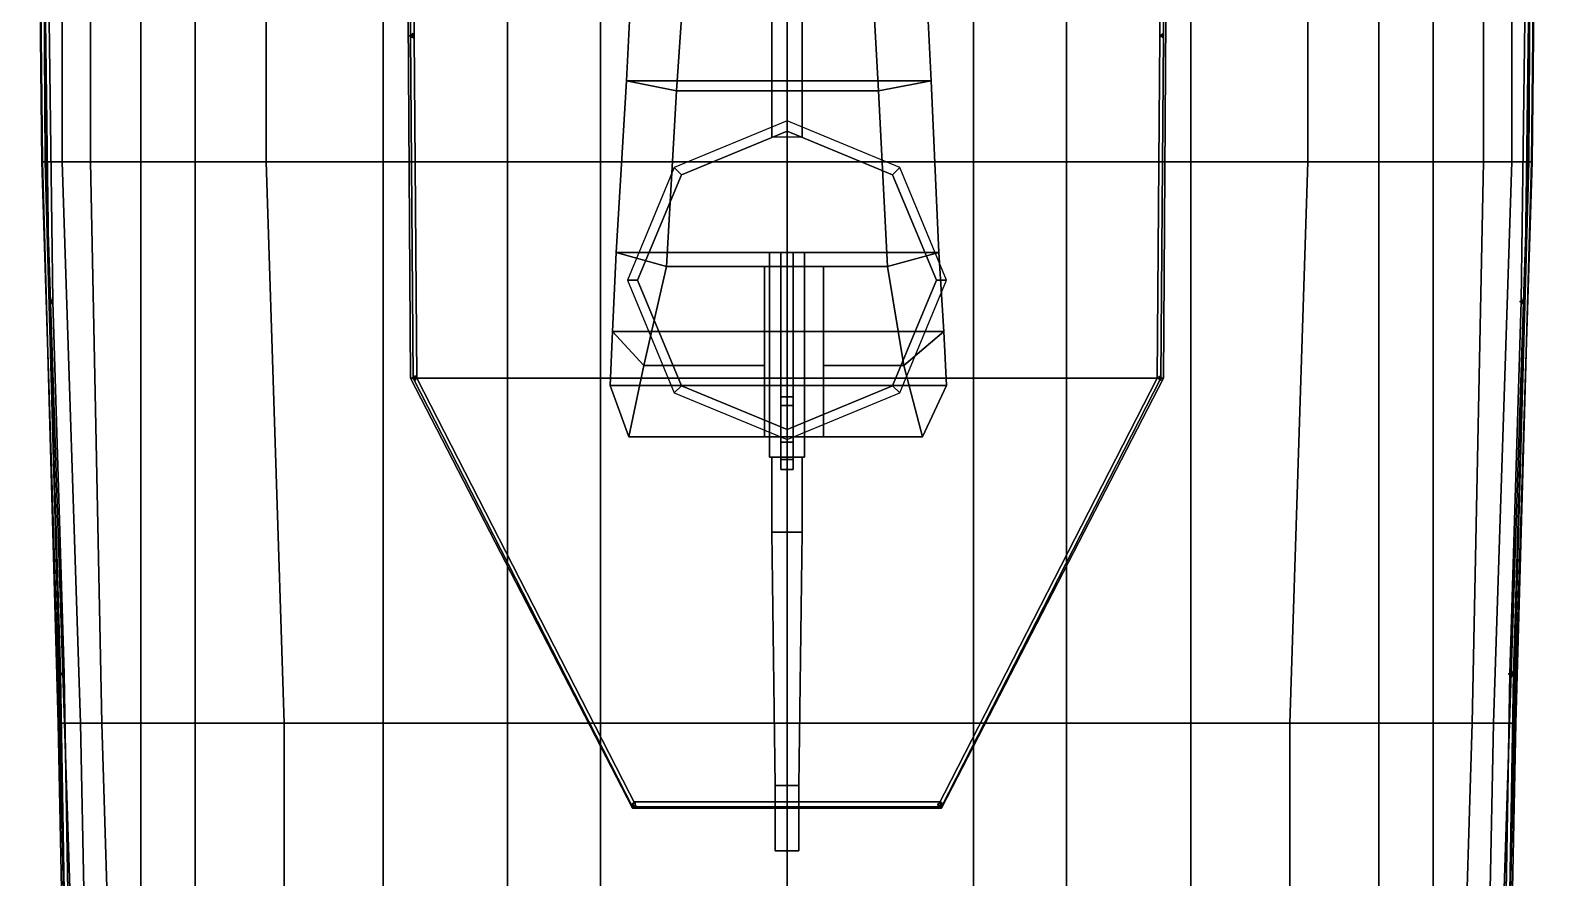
# Model space of a CAD drawing. Header units: millimetres. Extents: x -6 to 6, y -93 to 86.
# Drawn here: x -6.03 to 6.03, y -36.36 to -29.61 of the extents above; entities that cross this region are included whole.
import ezdxf

# ---------------------------------------------------------------- set-up
doc = ezdxf.new("R2010")
doc.units = ezdxf.units.MM
for name, color, linetype in [('gun', 1, 'Continuous'), ('railings', 6, 'Continuous'), ('sleeve', 5, 'Continuous'), ('turret', 2, 'Continuous')]:
    doc.layers.add(name, color=color, linetype=linetype)

msp = doc.modelspace()

# ---------------------------------------------------------------- linework, layer by layer
for points in [[(-6.025, -21.917, 1.911), (-6.03, -21.917, 0.923), (-5.937, -30.655, 1.388), (-5.932, -30.655, 2.32)], [(-6.03, -21.917, 0.923), (-5.947, -21.917, 0.058), (-5.906, -30.655, 0.762), (-5.937, -30.655, 1.388)], [(-5.963, -21.917, 2.946), (-6.025, -21.917, 1.911), (-5.932, -30.655, 2.32), (-5.911, -30.655, 2.874)], [(5.963, -21.917, 2.946), (-5.963, -21.917, 2.946), (-5.911, -30.655, 2.874), (5.911, -30.655, 2.874)], [(-5.947, -21.917, 0.058), (-5.776, -21.917, -0.754), (-5.776, -30.655, -0.18), (-5.906, -30.655, 0.762)], [(-5.776, -21.917, -0.754), (-5.549, -21.917, -1.432), (-5.549, -30.655, -0.982), (-5.776, -30.655, -0.18)], [(-5.549, -21.917, -1.432), (-5.15, -21.917, -2.023), (-5.15, -30.655, -1.567), (-5.549, -30.655, -0.982)], [(-5.15, -21.917, -2.023), (-4.715, -21.917, -2.426), (-4.715, -30.655, -1.997), (-5.15, -30.655, -1.567)], [(-4.715, -21.917, -2.426), (-4.151, -21.917, -2.758), (-4.151, -30.655, -2.338), (-4.715, -30.655, -1.997)], [(-4.151, -21.917, -2.758), (-3.219, -21.917, -3.166), (-3.219, -30.655, -2.752), (-4.151, -30.655, -2.338)], [(-3.219, -21.917, -3.166), (-2.226, -21.917, -3.399), (-2.226, -30.655, -3.011), (-3.219, -30.655, -2.752)], [(-2.226, -21.917, -3.399), (-1.486, -21.917, -3.544), (-1.486, -30.655, -3.172), (-2.226, -30.655, -3.011)], [(0, -30.655, -3.379), (-1.486, -30.655, -3.172), (-1.486, -21.917, -3.544), (0, -21.917, -3.741)], [(0, -21.917, -3.741), (1.486, -21.917, -3.544), (1.486, -30.655, -3.172), (0, -30.655, -3.379)], [(2.226, -30.655, -3.011), (1.486, -30.655, -3.172), (1.486, -21.917, -3.544), (2.226, -21.917, -3.399)], [(3.219, -30.655, -2.752), (2.226, -30.655, -3.011), (2.226, -21.917, -3.399), (3.219, -21.917, -3.166)], [(4.151, -30.655, -2.338), (3.219, -30.655, -2.752), (3.219, -21.917, -3.166), (4.151, -21.917, -2.758)], [(4.715, -30.655, -1.997), (4.151, -30.655, -2.338), (4.151, -21.917, -2.758), (4.715, -21.917, -2.426)], [(5.15, -30.655, -1.567), (4.715, -30.655, -1.997), (4.715, -21.917, -2.426), (5.15, -21.917, -2.023)], [(5.549, -30.655, -0.982), (5.15, -30.655, -1.567), (5.15, -21.917, -2.023), (5.549, -21.917, -1.432)], [(5.776, -30.655, -0.18), (5.549, -30.655, -0.982), (5.549, -21.917, -1.432), (5.776, -21.917, -0.754)], [(5.906, -30.655, 0.762), (5.776, -30.655, -0.18), (5.776, -21.917, -0.754), (5.947, -21.917, 0.058)], [(5.937, -30.655, 1.388), (5.906, -30.655, 0.762), (5.947, -21.917, 0.058), (6.03, -21.917, 0.923)], [(5.911, -30.655, 2.874), (5.932, -30.655, 2.32), (6.025, -21.917, 1.911), (5.963, -21.917, 2.946)], [(5.932, -30.655, 2.32), (5.937, -30.655, 1.388), (6.03, -21.917, 0.923), (6.025, -21.917, 1.911)], [(-3.04, -26.22, 5.08), (-3.04, -26.22, 2.9), (-3, -32.38, 2.84), (-3, -32.38, 5.11)], [(3, -32.38, 5.11), (3.04, -26.22, 5.08), (-3.04, -26.22, 5.08), (-3, -32.38, 5.11)], [(3, -32.38, 2.84), (3.04, -26.22, 2.9), (3.04, -26.22, 5.08), (3, -32.38, 5.11)], [(-2.98, -29.633, 5.09), (-3.01, -29.65, 5.09), (-3.01, -29.65, 6.09), (-2.98, -29.633, 6.09)], [(-3.01, -29.65, 5.09), (-2.98, -29.667, 5.09), (-2.98, -29.667, 6.09), (-3.01, -29.65, 6.09)], [(-2.98, -29.667, 5.09), (-2.98, -29.633, 5.09), (-2.98, -29.633, 6.09), (-2.98, -29.667, 6.09)], [(3, -29.633, 5.09), (2.97, -29.65, 5.09), (2.97, -29.65, 6.09), (3, -29.633, 6.09)], [(2.97, -29.65, 5.09), (3, -29.667, 5.09), (3, -29.667, 6.09), (2.97, -29.65, 6.09)], [(3, -29.667, 5.09), (3, -29.633, 5.09), (3, -29.633, 6.09), (3, -29.667, 6.09)], [(-5.937, -30.655, 1.388), (-5.906, -30.655, 0.762), (-5.756, -35.132, 0.782), (-5.797, -35.132, 1.408)], [(-5.932, -30.655, 2.32), (-5.937, -30.655, 1.388), (-5.797, -35.132, 1.408), (-5.807, -35.132, 2.34)], [(-5.911, -30.655, 2.874), (-5.932, -30.655, 2.32), (-5.807, -35.132, 2.34), (-5.787, -35.132, 2.806)], [(5.911, -30.655, 2.874), (-5.911, -30.655, 2.874), (-5.787, -35.132, 2.806), (5.787, -35.132, 2.806)], [(-5.906, -30.655, 0.762), (-5.776, -30.655, -0.18), (-5.631, -35.132, -0.16), (-5.756, -35.132, 0.782)], [(-5.776, -30.655, -0.18), (-5.549, -30.655, -0.982), (-5.461, -35.132, -0.615), (-5.631, -35.132, -0.16)], [(-5.549, -30.655, -0.982), (-5.15, -30.655, -1.567), (-5.15, -35.132, -1.128), (-5.461, -35.132, -0.615)], [(-5.15, -30.655, -1.567), (-4.715, -30.655, -1.997), (-4.715, -35.132, -1.568), (-5.15, -35.132, -1.128)], [(-4.715, -30.655, -1.997), (-4.151, -30.655, -2.338), (-4.006, -35.132, -1.992), (-4.715, -35.132, -1.568)], [(-4.151, -30.655, -2.338), (-3.219, -30.655, -2.752), (-3.219, -35.132, -2.298), (-4.006, -35.132, -1.992)], [(-3.219, -30.655, -2.752), (-2.226, -30.655, -3.011), (-2.226, -35.132, -2.572), (-3.219, -35.132, -2.298)], [(-2.226, -30.655, -3.011), (-1.486, -30.655, -3.172), (-1.486, -35.132, -2.717), (-2.226, -35.132, -2.572)], [(0, -35.132, -2.929), (-1.486, -35.132, -2.717), (-1.486, -30.655, -3.172), (0, -30.655, -3.379)], [(0, -30.655, -3.379), (1.486, -30.655, -3.172), (1.486, -35.132, -2.717), (0, -35.132, -2.929)], [(2.226, -35.132, -2.572), (1.486, -35.132, -2.717), (1.486, -30.655, -3.172), (2.226, -30.655, -3.011)], [(3.219, -35.132, -2.298), (2.226, -35.132, -2.572), (2.226, -30.655, -3.011), (3.219, -30.655, -2.752)], [(4.006, -35.132, -1.992), (3.219, -35.132, -2.298), (3.219, -30.655, -2.752), (4.151, -30.655, -2.338)], [(4.715, -35.132, -1.568), (4.006, -35.132, -1.992), (4.151, -30.655, -2.338), (4.715, -30.655, -1.997)], [(5.15, -35.132, -1.128), (4.715, -35.132, -1.568), (4.715, -30.655, -1.997), (5.15, -30.655, -1.567)], [(5.461, -35.132, -0.615), (5.15, -35.132, -1.128), (5.15, -30.655, -1.567), (5.549, -30.655, -0.982)], [(5.631, -35.132, -0.16), (5.461, -35.132, -0.615), (5.549, -30.655, -0.982), (5.776, -30.655, -0.18)], [(5.756, -35.132, 0.782), (5.631, -35.132, -0.16), (5.776, -30.655, -0.18), (5.906, -30.655, 0.762)], [(5.797, -35.132, 1.408), (5.756, -35.132, 0.782), (5.906, -30.655, 0.762), (5.937, -30.655, 1.388)], [(5.787, -35.132, 2.806), (5.807, -35.132, 2.34), (5.932, -30.655, 2.32), (5.911, -30.655, 2.874)], [(5.807, -35.132, 2.34), (5.797, -35.132, 1.408), (5.937, -30.655, 1.388), (5.932, -30.655, 2.32)], [(-5.85, -31.753, 2.85), (-5.88, -31.77, 2.85), (-5.88, -31.77, 3.85), (-5.85, -31.753, 3.85)], [(-5.88, -31.77, 2.85), (-5.85, -31.787, 2.85), (-5.85, -31.787, 3.85), (-5.88, -31.77, 3.85)], [(-5.85, -31.787, 2.85), (-5.85, -31.753, 2.85), (-5.85, -31.753, 3.85), (-5.85, -31.787, 3.85)], [(5.87, -31.753, 2.85), (5.84, -31.77, 2.85), (5.84, -31.77, 3.85), (5.87, -31.753, 3.85)], [(5.84, -31.77, 2.85), (5.87, -31.787, 2.85), (5.87, -31.787, 3.85), (5.84, -31.77, 3.85)], [(5.87, -31.787, 2.85), (5.87, -31.753, 2.85), (5.87, -31.753, 3.85), (5.87, -31.787, 3.85)], [(-3, -32.38, 5.11), (-3, -32.38, 2.84), (-1.23, -35.81, 2.79), (-1.23, -35.81, 5.11)], [(1.23, -35.81, 5.11), (3, -32.38, 5.11), (-3, -32.38, 5.11), (-1.23, -35.81, 5.11)], [(-2.96, -32.363, 5.11), (-2.99, -32.38, 5.11), (-2.99, -32.38, 6.11), (-2.96, -32.363, 6.11)], [(-2.99, -32.38, 5.11), (-2.96, -32.397, 5.11), (-2.96, -32.397, 6.11), (-2.99, -32.38, 6.11)], [(-2.96, -32.397, 5.11), (-2.96, -32.363, 5.11), (-2.96, -32.363, 6.11), (-2.96, -32.397, 6.11)], [(1.23, -35.81, 2.79), (3, -32.38, 2.84), (3, -32.38, 5.11), (1.23, -35.81, 5.11)], [(2.98, -32.363, 5.11), (2.95, -32.38, 5.11), (2.95, -32.38, 6.11), (2.98, -32.363, 6.11)], [(2.95, -32.38, 5.11), (2.98, -32.397, 5.11), (2.98, -32.397, 6.11), (2.95, -32.38, 6.11)], [(2.98, -32.397, 5.11), (2.98, -32.363, 5.11), (2.98, -32.363, 6.11), (2.98, -32.397, 6.11)], [(-5.76, -34.723, 2.81), (-5.79, -34.74, 2.81), (-5.79, -34.74, 3.81), (-5.76, -34.723, 3.81)], [(-5.76, -34.757, 2.81), (-5.76, -34.723, 2.81), (-5.76, -34.723, 3.81), (-5.76, -34.757, 3.81)], [(5.78, -34.723, 2.81), (5.75, -34.74, 2.81), (5.75, -34.74, 3.81), (5.78, -34.723, 3.81)], [(5.78, -34.757, 2.81), (5.78, -34.723, 2.81), (5.78, -34.723, 3.81), (5.78, -34.757, 3.81)], [(-5.79, -34.74, 2.81), (-5.76, -34.757, 2.81), (-5.76, -34.757, 3.81), (-5.79, -34.74, 3.81)], [(5.75, -34.74, 2.81), (5.78, -34.757, 2.81), (5.78, -34.757, 3.81), (5.75, -34.74, 3.81)], [(-5.787, -35.132, 2.806), (-5.807, -35.132, 2.34), (-5.719, -39.502, 2.32), (-5.709, -39.502, 2.739)], [(-5.807, -35.132, 2.34), (-5.797, -35.132, 1.408), (-5.694, -39.502, 1.43), (-5.719, -39.502, 2.32)], [(-5.797, -35.132, 1.408), (-5.756, -35.132, 0.782), (-5.616, -39.502, 0.762), (-5.694, -39.502, 1.43)], [(5.787, -35.132, 2.806), (-5.787, -35.132, 2.806), (-5.709, -39.502, 2.739), (5.709, -39.502, 2.739)], [(-5.756, -35.132, 0.782), (-5.631, -35.132, -0.16), (-5.543, -39.502, 0.26), (-5.616, -39.502, 0.762)], [(-5.631, -35.132, -0.16), (-5.461, -35.132, -0.615), (-5.326, -39.502, -0.49), (-5.543, -39.502, 0.26)], [(-5.461, -35.132, -0.615), (-5.15, -35.132, -1.128), (-5.15, -39.502, -0.739), (-5.326, -39.502, -0.49)], [(-5.15, -35.132, -1.128), (-4.715, -35.132, -1.568), (-4.715, -39.502, -1.2), (-5.15, -39.502, -0.739)], [(-4.715, -35.132, -1.568), (-4.006, -35.132, -1.992), (-4.006, -39.502, -1.619), (-4.715, -39.502, -1.2)], [(-4.006, -35.132, -1.992), (-3.219, -35.132, -2.298), (-3.219, -39.502, -1.95), (-4.006, -39.502, -1.619)], [(-3.219, -35.132, -2.298), (-2.226, -35.132, -2.572), (-2.226, -39.502, -2.204), (-3.219, -39.502, -1.95)], [(-2.226, -35.132, -2.572), (-1.486, -35.132, -2.717), (-1.486, -39.502, -2.328), (-2.226, -39.502, -2.204)], [(0, -39.502, -2.519), (-1.486, -39.502, -2.328), (-1.486, -35.132, -2.717), (0, -35.132, -2.929)], [(0, -35.132, -2.929), (1.486, -35.132, -2.717), (1.486, -39.502, -2.328), (0, -39.502, -2.519)], [(2.226, -39.502, -2.204), (1.486, -39.502, -2.328), (1.486, -35.132, -2.717), (2.226, -35.132, -2.572)], [(3.219, -39.502, -1.95), (2.226, -39.502, -2.204), (2.226, -35.132, -2.572), (3.219, -35.132, -2.298)], [(4.006, -39.502, -1.619), (3.219, -39.502, -1.95), (3.219, -35.132, -2.298), (4.006, -35.132, -1.992)], [(4.715, -39.502, -1.2), (4.006, -39.502, -1.619), (4.006, -35.132, -1.992), (4.715, -35.132, -1.568)], [(5.15, -39.502, -0.739), (4.715, -39.502, -1.2), (4.715, -35.132, -1.568), (5.15, -35.132, -1.128)], [(5.326, -39.502, -0.49), (5.15, -39.502, -0.739), (5.15, -35.132, -1.128), (5.461, -35.132, -0.615)], [(5.543, -39.502, 0.26), (5.326, -39.502, -0.49), (5.461, -35.132, -0.615), (5.631, -35.132, -0.16)], [(5.616, -39.502, 0.762), (5.543, -39.502, 0.26), (5.631, -35.132, -0.16), (5.756, -35.132, 0.782)], [(5.694, -39.502, 1.43), (5.616, -39.502, 0.762), (5.756, -35.132, 0.782), (5.797, -35.132, 1.408)], [(5.719, -39.502, 2.32), (5.694, -39.502, 1.43), (5.797, -35.132, 1.408), (5.807, -35.132, 2.34)], [(5.709, -39.502, 2.739), (5.719, -39.502, 2.32), (5.807, -35.132, 2.34), (5.787, -35.132, 2.806)], [(-1.21, -35.763, 5.11), (-1.24, -35.78, 5.11), (-1.24, -35.78, 6.11), (-1.21, -35.763, 6.11)], [(-1.24, -35.78, 5.11), (-1.21, -35.797, 5.11), (-1.21, -35.797, 6.11), (-1.24, -35.78, 6.11)], [(-1.23, -35.81, 5.11), (-1.23, -35.81, 2.79), (1.23, -35.81, 2.79), (1.23, -35.81, 5.11)], [(-1.21, -35.797, 5.11), (-1.21, -35.763, 5.11), (-1.21, -35.763, 6.11), (-1.21, -35.797, 6.11)], [(1.23, -35.763, 5.11), (1.2, -35.78, 5.11), (1.2, -35.78, 6.11), (1.23, -35.763, 6.11)], [(1.2, -35.78, 5.11), (1.23, -35.797, 5.11), (1.23, -35.797, 6.11), (1.2, -35.78, 6.11)], [(1.23, -35.797, 5.11), (1.23, -35.763, 5.11), (1.23, -35.763, 6.11), (1.23, -35.797, 6.11)]]:
    msp.add_3dface(points)
at = {"layer": 'gun'}
for points in [[(-0.139, -33.01, 7.06), (0, -33.01, 7.14), (0, -31.38, 7.14), (-0.139, -31.38, 7.06)], [(-0.139, -33.01, 6.9), (-0.139, -33.01, 7.06), (-0.139, -31.38, 7.06), (-0.139, -31.38, 6.9)], [(0, -33.01, 6.82), (-0.139, -33.01, 6.9), (-0.139, -31.38, 6.9), (0, -31.38, 6.82)], [(0.139, -33.01, 6.9), (0, -33.01, 6.82), (0, -31.38, 6.82), (0.139, -31.38, 6.9)], [(0, -33.01, 7.14), (0.139, -33.01, 7.06), (0.139, -31.38, 7.06), (0, -31.38, 7.14)], [(0.139, -33.01, 7.06), (0.139, -33.01, 6.9), (0.139, -31.38, 6.9), (0.139, -31.38, 7.06)], [(-0.139, -33.01, 7.06), (0.139, -33.01, 6.9), (0.139, -33.01, 7.06), (0, -33.01, 7.14)], [(-0.139, -33.01, 6.9), (0, -33.01, 6.82), (0.139, -33.01, 6.9), (-0.139, -33.01, 7.06)], [(-0.121, -33.61, 7.05), (0, -33.61, 7.12), (0, -33.01, 7.12), (-0.121, -33.01, 7.05)], [(-0.121, -33.61, 6.91), (-0.121, -33.61, 7.05), (-0.121, -33.01, 7.05), (-0.121, -33.01, 6.91)], [(0, -33.61, 6.84), (-0.121, -33.61, 6.91), (-0.121, -33.01, 6.91), (0, -33.01, 6.84)], [(0.121, -33.61, 6.91), (0, -33.61, 6.84), (0, -33.01, 6.84), (0.121, -33.01, 6.91)], [(0, -33.61, 7.12), (0.121, -33.61, 7.05), (0.121, -33.01, 7.05), (0, -33.01, 7.12)], [(0.121, -33.61, 7.05), (0.121, -33.61, 6.91), (0.121, -33.01, 6.91), (0.121, -33.01, 7.05)], [(-0.095, -35.63, 7.035), (0, -35.63, 7.09), (0, -33.61, 7.12), (-0.121, -33.61, 7.05)], [(-0.095, -35.63, 6.925), (-0.095, -35.63, 7.035), (-0.121, -33.61, 7.05), (-0.121, -33.61, 6.91)], [(0, -35.63, 6.87), (-0.095, -35.63, 6.925), (-0.121, -33.61, 6.91), (0, -33.61, 6.84)], [(0.095, -35.63, 6.925), (0, -35.63, 6.87), (0, -33.61, 6.84), (0.121, -33.61, 6.91)], [(0, -35.63, 7.09), (0.095, -35.63, 7.035), (0.121, -33.61, 7.05), (0, -33.61, 7.12)], [(0.095, -35.63, 7.035), (0.095, -35.63, 6.925), (0.121, -33.61, 6.91), (0.121, -33.61, 7.05)], [(-0.095, -36.15, 7.035), (0, -36.15, 7.09), (0, -35.63, 7.09), (-0.095, -35.63, 7.035)], [(-0.095, -36.15, 6.925), (-0.095, -36.15, 7.035), (-0.095, -35.63, 7.035), (-0.095, -35.63, 6.925)], [(0, -36.15, 6.87), (-0.095, -36.15, 6.925), (-0.095, -35.63, 6.925), (0, -35.63, 6.87)], [(0.095, -36.15, 6.925), (0, -36.15, 6.87), (0, -35.63, 6.87), (0.095, -35.63, 6.925)], [(0, -36.15, 7.09), (0.095, -36.15, 7.035), (0.095, -35.63, 7.035), (0, -35.63, 7.09)], [(0.095, -36.15, 7.035), (0.095, -36.15, 6.925), (0.095, -35.63, 6.925), (0.095, -35.63, 7.035)], [(-0.095, -36.15, 6.925), (0, -36.15, 6.87), (0.095, -36.15, 6.925), (-0.095, -36.15, 7.035)], [(-0.095, -36.15, 7.035), (0.095, -36.15, 6.925), (0.095, -36.15, 7.035), (0, -36.15, 7.09)]]:
    msp.add_3dface(points, dxfattribs=at)
at = {"layer": 'railings'}
for points in [[(-3, -29.65, 6.09), (-3.02, -27.38, 6.08), (-2.99, -27.38, 6.08), (-2.97, -29.65, 6.09)], [(-2.97, -29.65, 6.09), (-2.99, -27.38, 6.08), (-3.02, -27.38, 6.08), (-3, -29.65, 6.09)], [(3, -29.65, 6.09), (3.02, -27.38, 6.08), (2.99, -27.38, 6.08), (2.97, -29.65, 6.09)], [(2.97, -29.65, 6.09), (2.99, -27.38, 6.08), (3.02, -27.38, 6.08), (3, -29.65, 6.09)], [(-5.85, -31.77, 3.85), (-5.89, -28.71, 3.88), (-5.92, -28.71, 3.88), (-5.88, -31.77, 3.85)], [(-5.88, -31.77, 3.85), (-5.92, -28.71, 3.88), (-5.89, -28.71, 3.88), (-5.85, -31.77, 3.85)], [(5.88, -31.77, 3.85), (5.92, -28.71, 3.88), (5.89, -28.71, 3.88), (5.85, -31.77, 3.85)], [(5.85, -31.77, 3.85), (5.89, -28.71, 3.88), (5.92, -28.71, 3.88), (5.88, -31.77, 3.85)], [(-2.95, -32.38, 6.11), (-2.97, -29.65, 6.09), (-3, -29.65, 6.09), (-2.98, -32.38, 6.11)], [(-2.98, -32.38, 6.11), (-3, -29.65, 6.09), (-2.97, -29.65, 6.09), (-2.95, -32.38, 6.11)], [(2.95, -32.38, 6.11), (2.97, -29.65, 6.09), (3, -29.65, 6.09), (2.98, -32.38, 6.11)], [(2.98, -32.38, 6.11), (3, -29.65, 6.09), (2.97, -29.65, 6.09), (2.95, -32.38, 6.11)], [(-5.79, -34.74, 3.81), (-5.88, -31.77, 3.85), (-5.85, -31.77, 3.85), (-5.76, -34.74, 3.81)], [(-5.76, -34.74, 3.81), (-5.85, -31.77, 3.85), (-5.88, -31.77, 3.85), (-5.79, -34.74, 3.81)], [(5.76, -34.74, 3.81), (5.85, -31.77, 3.85), (5.88, -31.77, 3.85), (5.79, -34.74, 3.81)], [(5.79, -34.74, 3.81), (5.88, -31.77, 3.85), (5.85, -31.77, 3.85), (5.76, -34.74, 3.81)], [(-1.2, -35.8, 6.11), (-2.95, -32.38, 6.11), (-2.98, -32.38, 6.11), (-1.23, -35.8, 6.11)], [(-1.23, -35.8, 6.11), (-2.98, -32.38, 6.11), (-2.95, -32.38, 6.11), (-1.2, -35.8, 6.11)], [(1.23, -35.8, 6.11), (2.98, -32.38, 6.11), (2.95, -32.38, 6.11), (1.2, -35.8, 6.11)], [(1.2, -35.8, 6.11), (2.95, -32.38, 6.11), (2.98, -32.38, 6.11), (1.23, -35.8, 6.11)], [(-5.71, -37.74, 3.76), (-5.76, -34.74, 3.81), (-5.79, -34.74, 3.81), (-5.74, -37.74, 3.76)], [(-5.74, -37.74, 3.76), (-5.79, -34.74, 3.81), (-5.76, -34.74, 3.81), (-5.71, -37.74, 3.76)], [(5.74, -37.74, 3.76), (5.79, -34.74, 3.81), (5.76, -34.74, 3.81), (5.71, -37.74, 3.76)], [(5.71, -37.74, 3.76), (5.76, -34.74, 3.81), (5.79, -34.74, 3.81), (5.74, -37.74, 3.76)], [(-1.23, -35.8, 6.11), (1.23, -35.8, 6.11), (1.22, -35.76, 6.11), (-1.22, -35.76, 6.11)], [(-1.22, -35.76, 6.11), (1.22, -35.76, 6.11), (1.23, -35.8, 6.11), (-1.23, -35.8, 6.11)]]:
    msp.add_3dface(points, dxfattribs=at)
at = {"layer": 'sleeve'}
for points in [[(-0.05, -31.38, 7.22), (-0.05, -31.38, 7.09), (-0.05, -32.53, 7.09), (-0.05, -32.53, 7.22)], [(0.05, -32.53, 7.22), (0.05, -31.38, 7.22), (-0.05, -31.38, 7.22), (-0.05, -32.53, 7.22)], [(0.05, -32.53, 7.09), (0.05, -31.38, 7.09), (0.05, -31.38, 7.22), (0.05, -32.53, 7.22)], [(-0.05, -32.53, 7.22), (-0.05, -32.53, 7.09), (-0.05, -32.6, 7.09), (-0.05, -32.6, 7.29)], [(0.05, -32.6, 7.29), (0.05, -32.53, 7.22), (-0.05, -32.53, 7.22), (-0.05, -32.6, 7.29)], [(0.05, -32.6, 7.09), (0.05, -32.53, 7.09), (0.05, -32.53, 7.22), (0.05, -32.6, 7.29)], [(-0.05, -32.6, 7.29), (-0.05, -32.6, 7.09), (-0.05, -32.89, 7.09), (-0.05, -32.89, 7.29)], [(0.05, -32.89, 7.29), (0.05, -32.6, 7.29), (-0.05, -32.6, 7.29), (-0.05, -32.89, 7.29)], [(0.05, -32.89, 7.09), (0.05, -32.6, 7.09), (0.05, -32.6, 7.29), (0.05, -32.89, 7.29)], [(-0.05, -32.89, 7.31), (-0.05, -32.89, 7.09), (-0.05, -33.03, 7.09), (-0.05, -33.03, 7.31)], [(0.05, -32.89, 7.31), (0.05, -32.89, 7.29), (-0.05, -32.89, 7.29), (-0.05, -32.89, 7.31)], [(0.05, -33.03, 7.31), (0.05, -32.89, 7.31), (-0.05, -32.89, 7.31), (-0.05, -33.03, 7.31)], [(0.05, -33.03, 7.09), (0.05, -32.89, 7.09), (0.05, -32.89, 7.31), (0.05, -33.03, 7.31)], [(-0.05, -33.03, 7.31), (-0.05, -33.03, 7.09), (-0.05, -33.11, 7.09), (-0.05, -33.11, 7.22)], [(0.05, -33.11, 7.22), (0.05, -33.03, 7.31), (-0.05, -33.03, 7.31), (-0.05, -33.11, 7.22)], [(0.05, -33.11, 7.09), (0.05, -33.03, 7.09), (0.05, -33.03, 7.31), (0.05, -33.11, 7.22)], [(-0.05, -33.11, 7.22), (-0.05, -33.11, 7.09), (0.05, -33.11, 7.09), (0.05, -33.11, 7.22)]]:
    msp.add_3dface(points, dxfattribs=at)
at = {"layer": 'turret'}
for points in [[(-0.12, -28.88, 5.56), (-0.12, -28.92, 5.47), (-0.12, -30.46, 5.29), (-0.12, -30.46, 5.56)], [(-0.12, -30.46, 5.29), (-0.12, -28.92, 5.47), (0.12, -28.92, 5.47), (0.12, -30.46, 5.29)], [(0.12, -30.46, 5.29), (0.12, -28.92, 5.47), (0.12, -28.88, 5.56), (0.12, -30.46, 5.56)], [(-0.88, -30.09, 8), (-0.81, -29.04, 8), (-1.24, -29.21, 7.6), (-1.28, -30.01, 7.6)], [(0.67, -29.04, 8), (-0.81, -29.04, 8), (-0.88, -30.09, 8), (0.73, -30.09, 8)], [(1.15, -30.01, 7.6), (1.11, -29.21, 7.6), (0.67, -29.04, 8), (0.73, -30.09, 8)], [(-1.28, -30.01, 7.6), (-1.24, -29.21, 7.6), (-1.24, -29.21, 5.56), (-1.28, -30.01, 5.56)], [(-1.28, -30.01, 5.56), (-1.24, -29.21, 5.56), (1.11, -29.21, 5.56), (1.15, -30.01, 5.56)], [(1.15, -30.01, 5.56), (1.11, -29.21, 5.56), (1.11, -29.21, 7.6), (1.15, -30.01, 7.6)], [(-0.96, -31.49, 7.74), (-0.88, -30.09, 8), (-1.28, -30.01, 7.6), (-1.36, -31.38, 7.37)], [(-1.36, -31.38, 7.37), (-1.28, -30.01, 7.6), (-1.28, -30.01, 5.56), (-1.36, -31.38, 5.56)], [(-1.36, -31.38, 5.56), (-1.28, -30.01, 5.56), (1.15, -30.01, 5.56), (1.21, -31.38, 5.56)], [(1.21, -31.38, 7.37), (1.15, -30.01, 7.6), (0.73, -30.09, 8), (0.8, -31.49, 7.74)], [(1.21, -31.38, 5.56), (1.15, -30.01, 5.56), (1.15, -30.01, 7.6), (1.21, -31.38, 7.37)], [(0.73, -30.09, 8), (-0.88, -30.09, 8), (-0.96, -31.49, 7.74), (0.8, -31.49, 7.74)], [(-0.841, -30.759, 5.22), (0, -30.41, 5.22), (0, -30.33, 5.1), (-0.898, -30.702, 5.1)], [(0, -30.41, 5.22), (0.841, -30.759, 5.22), (0.898, -30.702, 5.1), (0, -30.33, 5.1)], [(0, -30.41, 5.22), (-0.841, -30.759, 5.22), (-0.841, -30.759, 5.56), (0, -30.41, 5.56)], [(0.841, -30.759, 5.22), (0, -30.41, 5.22), (0, -30.41, 5.56), (0.841, -30.759, 5.56)], [(-1.19, -31.6, 5.22), (-0.841, -30.759, 5.22), (-0.898, -30.702, 5.1), (-1.27, -31.6, 5.1)], [(0.841, -30.759, 5.22), (1.19, -31.6, 5.22), (1.27, -31.6, 5.1), (0.898, -30.702, 5.1)], [(-0.841, -30.759, 5.22), (-1.19, -31.6, 5.22), (-1.19, -31.6, 5.56), (-0.841, -30.759, 5.56)], [(1.19, -31.6, 5.22), (0.841, -30.759, 5.22), (0.841, -30.759, 5.56), (1.19, -31.6, 5.56)], [(-1.39, -32.01, 7.2), (-1.36, -31.38, 7.37), (-1.36, -31.38, 5.56), (-1.39, -32.01, 5.56)], [(-1.14, -32.28, 7.53), (-0.96, -31.49, 7.74), (-1.36, -31.38, 7.37), (-1.39, -32.01, 7.2)], [(-1.39, -32.01, 5.56), (-1.36, -31.38, 5.56), (1.21, -31.38, 5.56), (1.25, -32.01, 5.56)], [(1.25, -32.01, 7.2), (1.21, -31.38, 7.37), (0.8, -31.49, 7.74), (0.93, -32.28, 7.53)], [(1.25, -32.01, 5.56), (1.21, -31.38, 5.56), (1.21, -31.38, 7.37), (1.25, -32.01, 7.2)], [(-0.18, -31.49, 7.74), (-0.96, -31.49, 7.74), (-1.14, -32.28, 7.53), (-0.18, -32.28, 7.53)], [(-0.18, -32.28, 7.53), (-0.18, -31.49, 7.74), (-0.18, -31.49, 6.56), (-0.18, -32.85, 6.56)], [(0.29, -31.49, 6.56), (-0.18, -31.49, 6.56), (-0.18, -32.85, 6.56), (0.29, -32.85, 6.56)], [(0.29, -31.49, 7.74), (-0.18, -31.49, 7.74), (-0.18, -31.49, 6.56), (0.29, -31.49, 6.56)], [(0.8, -31.49, 7.74), (0.29, -31.49, 7.74), (0.29, -32.28, 7.53), (0.93, -32.28, 7.53)], [(0.29, -32.28, 7.53), (0.29, -31.49, 7.74), (0.29, -31.49, 6.56), (0.29, -32.85, 6.56)], [(-0.841, -32.441, 5.22), (-1.19, -31.6, 5.22), (-1.27, -31.6, 5.1), (-0.898, -32.498, 5.1)], [(-1.19, -31.6, 5.22), (-0.841, -32.441, 5.22), (-0.841, -32.441, 5.56), (-1.19, -31.6, 5.56)], [(1.19, -31.6, 5.22), (0.841, -32.441, 5.22), (0.898, -32.498, 5.1), (1.27, -31.6, 5.1)], [(0.841, -32.441, 5.22), (1.19, -31.6, 5.22), (1.19, -31.6, 5.56), (0.841, -32.441, 5.56)], [(-1.41, -32.44, 5.56), (-1.39, -32.01, 5.56), (1.25, -32.01, 5.56), (1.27, -32.44, 5.56)], [(-1.41, -32.44, 6.46), (-1.39, -32.01, 7.2), (-1.39, -32.01, 5.56), (-1.41, -32.44, 5.56)], [(-1.26, -32.85, 6.56), (-1.14, -32.28, 7.53), (-1.39, -32.01, 7.2), (-1.41, -32.44, 6.46)], [(1.27, -32.44, 6.46), (1.25, -32.01, 7.2), (0.93, -32.28, 7.53), (1.08, -32.85, 6.56)], [(1.27, -32.44, 5.56), (1.25, -32.01, 5.56), (1.25, -32.01, 7.2), (1.27, -32.44, 6.46)], [(-0.18, -32.28, 7.53), (-1.14, -32.28, 7.53), (-1.26, -32.85, 6.56), (-0.18, -32.85, 6.56)], [(0.93, -32.28, 7.53), (0.29, -32.28, 7.53), (0.29, -32.85, 6.56), (1.08, -32.85, 6.56)], [(-1.26, -32.85, 5.56), (-1.41, -32.44, 5.56), (1.27, -32.44, 5.56), (1.08, -32.85, 5.56)], [(-1.26, -32.85, 5.56), (-1.26, -32.85, 6.56), (-1.41, -32.44, 6.46), (-1.41, -32.44, 5.56)], [(0, -32.79, 5.22), (-0.841, -32.441, 5.22), (-0.898, -32.498, 5.1), (0, -32.87, 5.1)], [(-0.841, -32.441, 5.22), (0, -32.79, 5.22), (0, -32.79, 5.56), (-0.841, -32.441, 5.56)], [(0, -32.79, 5.22), (0.841, -32.441, 5.22), (0.841, -32.441, 5.56), (0, -32.79, 5.56)], [(0.841, -32.441, 5.22), (0, -32.79, 5.22), (0, -32.87, 5.1), (0.898, -32.498, 5.1)], [(1.27, -32.44, 5.56), (1.27, -32.44, 6.46), (1.08, -32.85, 6.56), (1.08, -32.85, 5.56)], [(1.08, -32.85, 6.56), (-1.26, -32.85, 6.56), (-1.26, -32.85, 5.56), (1.08, -32.85, 5.56)]]:
    msp.add_3dface(points, dxfattribs=at)

doc.saveas('drawing.dxf')
